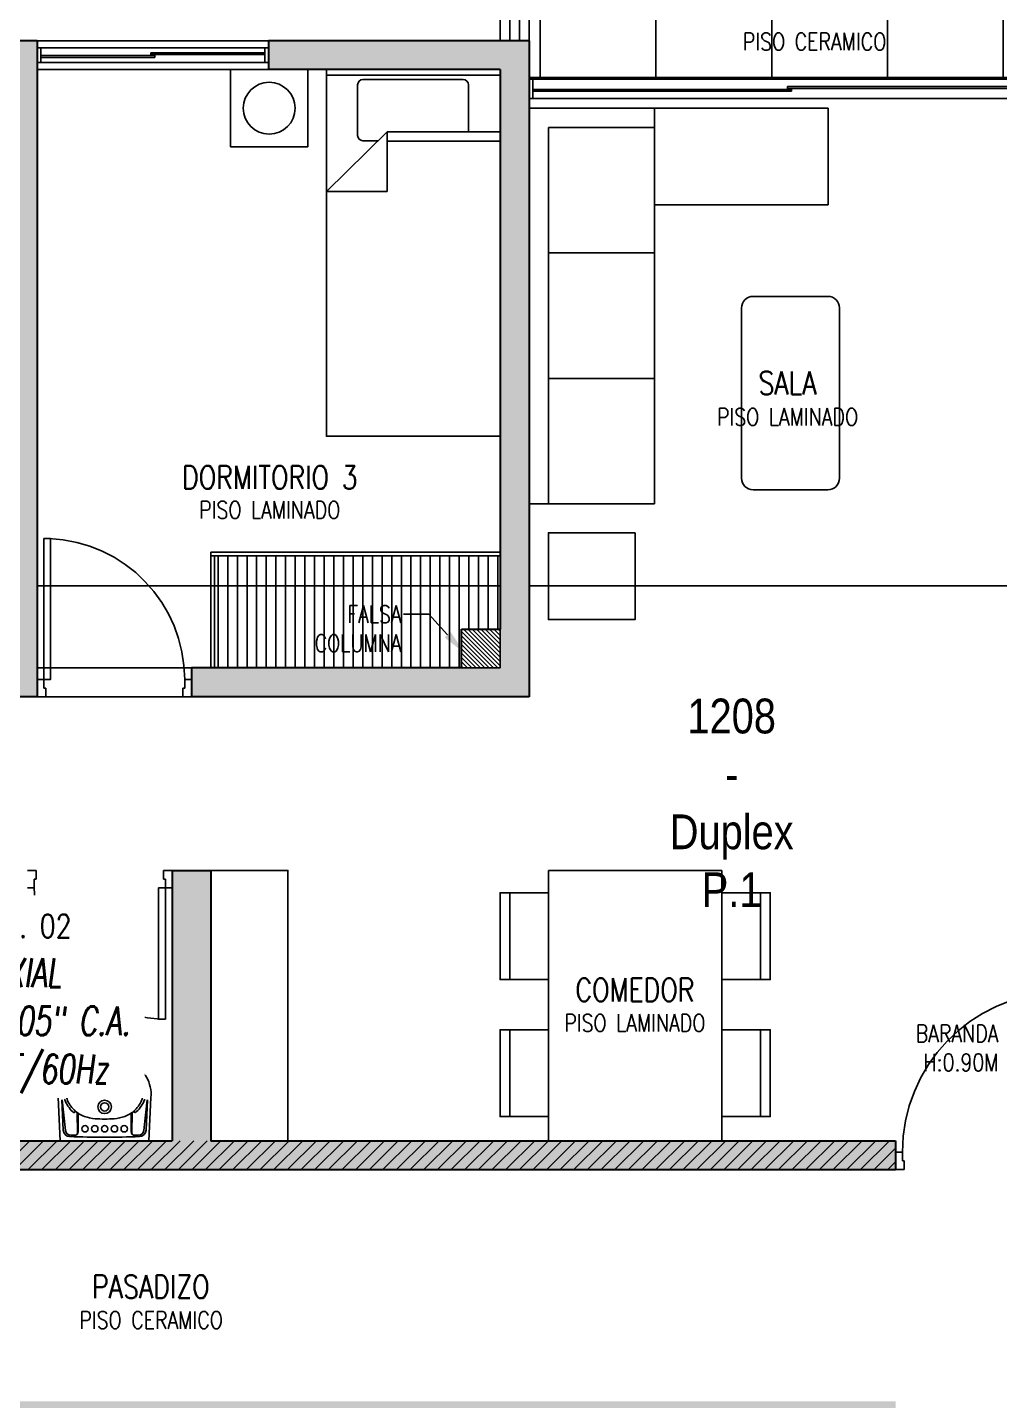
# Model space of a CAD drawing. Header units: millimetres. Extents: x 98 to 155, y -181 to 127.
# Drawn here: x 134.14 to 139.18, y -27.08 to -19.96 of the extents above; entities that cross this region are included whole.
import ezdxf
from ezdxf import colors
from ezdxf.entities.mleader import LeaderData, LeaderLine
from ezdxf.enums import TextEntityAlignment as Align
from ezdxf.math import Vec2, Vec3

# ---------------------------------------------------------------- set-up
doc = ezdxf.new("R2010")
doc.units = ezdxf.units.MM
doc.header["$LTSCALE"] = 15
doc.linetypes.add('HIDDEN2', pattern=[0.1875, 0.125, -0.0625])
doc.linetypes.add('X-REF_DP_Arquitectura$0$HIDDEN', pattern=[0.375, 0.25, -0.125])
doc.layers.get('0').update_dxf_attribs({"color": 250})
for name, color, linetype in [('A-BARANDAS', 250, 'Continuous'), ('A-HATCH', 250, 'Continuous'), ('A-MOBILIARIO', 250, 'Continuous'), ('A-MURO BAJO', 250, 'Continuous'), ('A-NUMERACIONDEP', 251, 'Continuous'), ('A-PROYECCIONES INT.', 250, 'HIDDEN2'), ('A-SANITARIOS', 250, 'Continuous'), ('A-TEXTO-ACABADO PISO', 250, 'Continuous'), ('A_50_TextoAmbiente', 252, 'Continuous'), ('A_50_TextoIndicaciones', 250, 'Continuous'), ('A_50_Vigas', 250, 'X-REF_DP_Arquitectura$0$HIDDEN'), ('A_60_HatchEstructuras', 250, 'Continuous'), ('DLP_MOBILIARIO FIJO', 250, 'Continuous'), ('L6 Linea fina', 141, 'Continuous'), ('MURO CF 60', 250, 'Continuous')]:
    doc.layers.add(name, color=color, linetype=linetype)
doc.layers.add('A-MUROS', color=252, linetype='Continuous', lineweight=30)
doc.layers.add('A_20_Estructuras', color=250, linetype='Continuous', lineweight=18)
doc.styles.add('JNV ING', font='romans.shx', dxfattribs={"width": 0.7, "oblique": 8, "height": 0.15})
doc.styles.add('R80', font='ARIALN.TTF', dxfattribs={"height": 2.03})
doc.styles.add('ROMANS', font='romans.shx', dxfattribs={"width": 0.8})
doc.styles.add('TXT_COTAS', font='romans.shx', dxfattribs={"width": 0.8})

# ---------------------------------------------------------------- blocks, each defined once
blk = doc.blocks.new('EF-P112')
at = {"layer": 'A_60_HatchEstructuras'}
h = blk.add_hatch(color=256, dxfattribs=at)
h.dxf.hatch_style = 1
h.paths.add_polyline_path([(-17.1, -3.725), (-18.7, -3.725), (-18.7, -0.625), (-17.5, -0.625), (-17.5, -0.475), (-18.85, -0.475), (-18.85, -3.875), (-17.1, -3.875)])
h.paths.add_polyline_path([(-16.15, -0.475), (-16.3, -0.475), (-16.3, -3.875), (-16.15, -3.875)])
h.paths.add_polyline_path([(-13.6, -0.475), (-14.95, -0.475), (-14.95, -0.625), (-13.75, -0.625), (-13.75, -3.725), (-15.35, -3.725), (-15.35, -3.875), (-13.6, -3.875)])
h = blk.add_hatch(color=256, dxfattribs=at)
h.dxf.hatch_style = 1
h.paths.add_polyline_path([(-19.25, -4.775), (-21.445, -4.775), (-21.445, -4.925), (-21.1, -4.925), (-21.1, -6.325), (-11.7, -6.325), (-11.7, -6.175), (-15.25, -6.175), (-15.25, -4.775), (-15.45, -4.775), (-15.45, -6.175), (-18.35, -6.175), (-18.35, -4.775), (-18.5, -4.775), (-18.5, -6.175), (-20.9, -6.175), (-20.9, -4.925), (-19.25, -4.925)])
h.paths.add_polyline_path([(-21.47, -7.675), (-18.95, -7.675), (-18.95, -9.075), (-18.8, -9.075), (-18.8, -7.675), (-15.45, -7.675), (-15.45, -9.075), (-15.25, -9.075), (-15.25, -7.675), (-11.7, -7.675), (-11.7, -7.525), (-21.67, -7.525), (-21.67, -9.075), (-19.7, -9.075), (-19.7, -8.925), (-21.47, -8.925)])
at = {"layer": 'A_20_Estructuras'}
for points in [[(-16.15, -0.475), (-16.3, -0.475), (-16.3, -3.875), (-16.15, -3.875)], [(-13.6, -0.475), (-14.95, -0.475), (-14.95, -0.625), (-13.75, -0.625), (-13.75, -3.725), (-15.35, -3.725), (-15.35, -3.875), (-13.6, -3.875)], [(-19.25, -4.775), (-21.445, -4.775), (-21.445, -4.925), (-21.1, -4.925), (-21.1, -6.325), (-11.7, -6.325), (-11.7, -6.175), (-15.25, -6.175), (-15.25, -4.775), (-15.45, -4.775), (-15.45, -6.175), (-18.35, -6.175), (-18.35, -4.775), (-18.5, -4.775), (-18.5, -6.175), (-20.9, -6.175), (-20.9, -4.925), (-19.25, -4.925)]]:
    blk.add_lwpolyline(points, close=True, dxfattribs=at)
at = {"layer": 'A_50_Vigas'}
for p, q in [((-16.15, -0.475), (-14.95, -0.475)), ((-16.15, -3.2999), (-13.75, -3.2999)), ((-13.6, -3.2999), (-10.8, -3.2999))]:
    blk.add_line(p, q, dxfattribs=at)
for points in [[(-13.75, -0.475), (-13.75, 0), (-10.8, 0)], [(-15.35, -3.725), (-16.15, -3.725)], [(-15.35, -3.875), (-16.15, -3.875)]]:
    blk.add_lwpolyline(points, dxfattribs=at)
blk = doc.blocks.new('BOWL-ITALGRIF_VARADERO_01')
for p, q in [((-0.2032, -0.1971), (-0.2208, -0.038)), ((0.2032, -0.1971), (0.2208, -0.038)), ((-0.1404, -0.2077), (-0.1424, -0.1083)), ((-0.1375, -0.205), (-0.1375, -0.1117)), ((0.1375, -0.205), (0.1375, -0.1117)), ((0.1404, -0.2077), (0.1424, -0.1083)), ((-0.1753, -0.222), (-0.1544, -0.222)), ((0.1753, -0.222), (0.1544, -0.222))]:
    blk.add_line(p, q)
for points in [[(-0.0917, 0.1589, -0.02989), (-0.0456, 0.1646, -0.007822), (0.0456, 0.1646, -0.02989), (0.0918, 0.1589, -0.091737), (0.1601, 0.1343, -0.112496), (0.2175, 0.0792, -0.147885), (0.2402, -0.0257), (0.23, -0.25), (-0.23, -0.25), (-0.2402, -0.0257, -0.147885), (-0.2175, 0.0792, -0.112496), (-0.1601, 0.1343, -0.091737)], [(-0.0496, -0.1363, -0.062677), (-0.1048, -0.1249, -0.110639), (-0.1576, -0.091, -0.120976), (-0.195, -0.0344, -0.061198), (-0.2, 0, -0.21707), (-0.1593, 0.092, -0.174983), (-0.0545, 0.1298, -0.010618), (0, 0.131, -0.010618), (0.0545, 0.1298, -0.174983), (0.1593, 0.092, -0.21707), (0.2, 0, -0.061198), (0.195, -0.0344, -0.120976), (0.1576, -0.091, -0.110639), (0.1048, -0.1249, -0.062677), (0.0496, -0.1363, -0.017583), (0, -0.138, -0.017583)]]:
    blk.add_lwpolyline(points, format="xyb", close=True)
for points in [[(-0.2216, -0.0381), (-0.2145, -0.1954, 0.390823), (-0.1807, -0.2288, 0.017524), (0.1807, -0.2288, 0.390823), (0.2145, -0.1954), (0.2216, -0.0381)], [(-0.2072, -0.035, 0.005), (-0.2064, -0.038, 0.121292), (-0.166, -0.0996, 0.007977), (-0.1624, -0.1031)], [(0.2072, -0.035, -0.005), (0.2064, -0.038, -0.121292), (0.166, -0.0996, -0.007977), (0.1624, -0.1031)]]:
    blk.add_lwpolyline(points, format="xyb")
for centre, radius in [((0, -0.075), 0.035), ((0, -0.075), 0.0215), ((-0.1015, -0.1885), 0.0165), ((-0.051, -0.1885), 0.0165), ((0, -0.1885), 0.0165), ((0.051, -0.1885), 0.0165), ((0.1015, -0.1885), 0.0165)]:
    blk.add_circle(centre, radius)
for centre, radius, start, end in [((-0.1583, -0.0987), 0.006, 226.64309, 46.64309), ((-0.1404, -0.1083), 0.002, 54.36186, 181.13739), ((-0.1355, -0.1117), 0.002, 56.71088, 180), ((0.1048, -0.1249), 9.094947017729287e-16, 0, 217.6714), ((0.1355, -0.1117), 0.002, 0, 123.28912), ((0.1404, -0.1083), 0.002, 358.86261, 125.63814), ((0.1583, -0.0987), 0.006, 133.35691, 313.35691), ((-0.1753, -0.194), 0.028, 186.31112, 270), ((-0.1545, -0.205), 0.017, 270, 0), ((-0.1544, -0.208), 0.014, 270, 1.13739), ((0.1545, -0.205), 0.017, 180, 270), ((0.1544, -0.208), 0.014, 178.86261, 270), ((0.1753, -0.194), 0.028, 270, 353.68888)]:
    blk.add_arc(centre, radius, start, end)
blk = doc.blocks.new('A$C72FD42DB')
for p, q in [((0.3255, 1.4, 0), (1.2255, 1.4, 0)), ((0.3255, 0), (0.3255, 1.4, 0)), ((1.2255, 0), (1.2255, 1.4, 0)), ((0.3255, 0), (1.2255, 0))]:
    blk.add_line(p, q)
for points in [[(0.3255, 1.285), (0.0755, 1.285), (0.0755, 0.835), (0.3255, 0.835)], [(0.1255, 1.285), (0.1255, 0.835)], [(1.2255, 1.285), (1.4755, 1.285), (1.4755, 0.835), (1.2255, 0.835)], [(1.4255, 1.285), (1.4255, 0.835)], [(0.3255, 0.125), (0.0755, 0.125), (0.0755, 0.575), (0.3255, 0.575)], [(0.1255, 0.125), (0.1255, 0.575)], [(1.2255, 0.125), (1.4755, 0.125), (1.4755, 0.575), (1.2255, 0.575)], [(1.4255, 0.125), (1.4255, 0.575)]]:
    blk.add_lwpolyline(points)
blk = doc.blocks.new('1 PLAZA')
for p, q in [((-0.2592, -0.0513), (0.2619, -0.0513)), ((-0.2859, -0.3221), (-0.2859, -0.0781)), ((0.2887, -0.0781), (0.2887, -0.3415)), ((-0.45, -0.3221), (0.1356, -0.3221)), ((0.45, -0.6318), (0.1356, -0.3221)), ((0.1356, -0.3221), (0.1356, -0.6318)), ((0.1356, -0.371), (-0.45, -0.371)), ((0.2619, -0.3683), (0.1825, -0.3683)), ((0.1356, -0.6318), (0.45, -0.6318))]:
    blk.add_line(p, q)
at = {"extrusion": (4.49068e-08, -3.60286e-08, 1), "elevation": 0}
blk.add_lwpolyline([(-0.45, -0.0287), (0.45, -0.0287), (0.45, 0), (-0.45, 0)], close=True, dxfattribs=at)
blk.add_lwpolyline([(-0.45, -1.9), (-0.45, -0.0287), (0.45, -0.0287), (0.45, -1.9)], close=True)
for centre, start, end in [((-0.2592, -0.0781), 90, 180), ((0.2619, -0.0781), 0, 90), ((0.2619, -0.3415), 270, 0)]:
    blk.add_arc(centre, 0.0267, start, end)
blk = doc.blocks.new('VELADOR')
blk.add_lwpolyline([(0, 0.4), (0, 0), (0.4, 0), (0.4, 0.4)], close=True)
blk.add_circle((0.2, 0.2), 0.1344)
blk = doc.blocks.new('*U144')
for p, q in [((0.01, 0.755), (0.01, 0.8)), ((0.1, 0.765), (0.1, 0.8)), ((0.055, 0.755), (0.01, 0.755)), ((0.1, 0.765), (0.055, 0.765)), ((0.055, 0.755), (0.055, 0.765)), ((0.055, 0.045), (0.01, 0.045)), ((0.01, 0.045), (0.01, 0)), ((0.055, 0.045), (0.055, 0.035)), ((0.1, 0.035), (0.055, 0.035)), ((0.1, 0.035), (0.1, 0))]:
    blk.add_line(p, q)
blk.add_lwpolyline([(0.83, 0.07), (0.83, 0.035), (0.1, 0.035), (0.1, 0.07)], close=True)
at = {"linetype": 'HIDDEN2'}
blk.add_arc((0.0996, 0.034), 0.731, 2.23015, 89.96723, dxfattribs=at)
blk = doc.blocks.new('VP.120')
at = {"layer": 'A-MURO BAJO'}
for p, q in [((0, 0), (1.2, 0)), ((0, -0.15), (1.2, -0.15))]:
    blk.add_line(p, q, dxfattribs=at)
at = {"layer": 'DLP_MOBILIARIO FIJO', "color": 251}
for p, q in [((0.02, -0.0375), (1.18, -0.0375)), ((1.18, -0.1125), (0.02, -0.1125))]:
    blk.add_line(p, q, dxfattribs=at)
at = {"layer": 'DLP_MOBILIARIO FIJO', "color": 6}
for points in [[(0, -0.1125), (0.02, -0.1125), (0.02, -0.0375), (0, -0.0375)], [(1.2, -0.1125), (1.18, -0.1125), (1.18, -0.0375), (1.2, -0.0375)]]:
    blk.add_lwpolyline(points, close=True, dxfattribs=at)
at = {"layer": 'DLP_MOBILIARIO FIJO', "elevation": 0}
for points in [[(0.61, -0.0625), (0.02, -0.0625), (0.02, -0.0725), (0.61, -0.0725)], [(0.59, -0.0875), (1.18, -0.0875), (1.18, -0.0775), (0.59, -0.0775)]]:
    blk.add_lwpolyline(points, close=True, dxfattribs=at)
blk = doc.blocks.new('*U146')
for p, q in [((0.01, 0.705), (0.01, 0.75)), ((0.1, 0.715), (0.055, 0.715)), ((0.055, 0.705), (0.055, 0.715)), ((0.1, 0.715), (0.1, 0.75)), ((0.055, 0.705), (0.01, 0.705)), ((0.055, 0.045), (0.01, 0.045)), ((0.01, 0.045), (0.01, 0)), ((0.055, 0.045), (0.055, 0.035)), ((0.1, 0.035), (0.055, 0.035)), ((0.1, 0.035), (0.1, 0))]:
    blk.add_line(p, q)
blk.add_lwpolyline([(0.78, 0.07), (0.78, 0.035), (0.1, 0.035), (0.1, 0.07)], close=True)
at = {"linetype": 'HIDDEN2'}
blk.add_arc((0.0996, 0.0341), 0.6809, 2.23015, 89.96723, dxfattribs=at)
blk = doc.blocks.new('*U145')
for p, q in [((0.01, 0.855), (0.01, 0.9)), ((0.055, 0.855), (0.01, 0.855)), ((0.1, 0.865), (0.055, 0.865)), ((0.055, 0.855), (0.055, 0.865)), ((0.1, 0.865), (0.1, 0.9)), ((0.055, 0.045), (0.01, 0.045)), ((0.01, 0.045), (0.01, 0)), ((0.055, 0.045), (0.055, 0.035)), ((0.1, 0.035), (0.055, 0.035)), ((0.1, 0.035), (0.1, 0))]:
    blk.add_line(p, q)
blk.add_lwpolyline([(0.93, 0.07), (0.93, 0.035), (0.1, 0.035), (0.1, 0.07)], close=True)
at = {"linetype": 'HIDDEN2'}
blk.add_arc((0.0995, 0.0339), 0.8311, 2.23015, 89.96723, dxfattribs=at)
blk = doc.blocks.new('SOFA SEC')
for p, q in [((0, 0.65), (0.1, 0.65)), ((0.1, 0.65), (0.1, 0.1)), ((0.5, 0.65), (0.1, 0.65)), ((0.75, 0.65), (0.75, 0.1)), ((1.4, 0.65), (1.4, 0.1)), ((0.1, 0.1), (2.05, 0.1))]:
    blk.add_line(p, q)
blk.add_lwpolyline([(0.5, 1.55), (0.5, 0.65), (2.05, 0.65), (2.05, 0), (0, 0), (0, 1.55)], close=True)
blk = doc.blocks.new('MESA CENTRO')
for p, q in [((-0.1937, 0), (0.1937, 0)), ((-0.2537, -0.9421), (-0.2537, -0.06)), ((0.2537, -0.06), (0.2537, -0.9421)), ((0.1937, -1.0021), (-0.1937, -1.0021))]:
    blk.add_line(p, q)
for centre, start, end in [((-0.1937, -0.06), 90, 180), ((0.1937, -0.06), 0, 90), ((-0.1937, -0.9421), 180, 270), ((0.1937, -0.9421), 270, 0)]:
    blk.add_arc(centre, 0.06, start, end)
blk = doc.blocks.new('DPTO 75_D1')
at = {"layer": 'A-HATCH'}
h = blk.add_hatch(dxfattribs=at)
h.set_pattern_fill('_USER', color=256, scale=0.6, double=1, pattern_type=0)
h.set_pattern_definition([(0, (-7e-06, 6.175), (0, 0.6), []), (90, (-7e-06, 6.175), (-0.6, 4e-17), [])])
h.paths.add_polyline_path([(2.8, 6.175), (2.8, 5.65), (0, 5.65), (0, 6.175)])
h = blk.add_hatch(dxfattribs=at)
h.set_pattern_fill('ANSI31', color=256, scale=0.005)
h.set_pattern_definition([(45, (8.629694, -51.797116), (-0.01122532, 0.01122532), [])])
h.paths.add_polyline_path([(2.95, 2.8), (3.15, 2.8), (3.15, 2.6), (2.95, 2.6)])
at = {"layer": 'DLP_MOBILIARIO FIJO'}
h = blk.add_hatch(dxfattribs=at)
h.set_pattern_fill('_USER', color=256, scale=0.05, angle=270, pattern_type=0)
h.set_pattern_definition([(270, (-36.53, -17.095035), (0.05, -9e-18), [])])
h.paths.add_polyline_path([(4.43, 3.18), (4.43, 2.6), (3.15, 2.6), (3.15, 2.8), (2.95, 2.8), (2.95, 3.18)])
at = {"layer": 'A-BARANDAS', "elevation": 0}
for points in [[(0, 6.275), (2.9, 6.275), (2.9, 5.85)], [(0, 6.225), (2.85, 6.225), (2.85, 5.85)]]:
    blk.add_lwpolyline(points, dxfattribs=at)
at = {"layer": 'A-MOBILIARIO', "elevation": 0}
blk.add_lwpolyline([(2.25, 3.3), (2.25, 2.85), (2.7, 2.85), (2.7, 3.3)], close=True, dxfattribs=at)
at = {"layer": 'A-MURO BAJO'}
for p, q in [((2.95, 6.325), (2.95, 5.85)), ((0.02, 5.65, 0), (2.78, 5.65, 0)), ((2.78, 5.55, 0), (0.02, 5.55, 0))]:
    blk.add_line(p, q, dxfattribs=at)
at = {"layer": 'A-MURO BAJO', "elevation": 0}
blk.add_lwpolyline([(0, 6.175), (2.8, 6.175), (2.8, 5.85)], dxfattribs=at)
blk.add_lwpolyline([(4.45, 1.55), (4.05, 1.55), (4.05, 0.15), (4.45, 0.15)], close=True, dxfattribs=at)
at = {"layer": 'A-MUROS'}
for p, q in [((2.8, 5.85), (2.8, 2.45)), ((2.8, 5.85), (4.15, 5.85)), ((4.15, 5.85), (4.15, 5.7)), ((5.35, 5.85), (5.35, 2.45)), ((5.35, 5.85), (5.5, 5.85)), ((2.95, 5.7), (2.95, 2.8)), ((2.95, 5.7), (4.15, 5.7)), ((3.15, 2.8), (2.95, 2.8)), ((3.15, 2.6), (3.15, 2.8)), ((3.15, 2.6), (4.55, 2.6)), ((4.55, 2.6), (4.55, 2.45)), ((2.8, 2.45), (4.55, 2.45)), ((5.35, 2.45), (5.5, 2.45)), ((4.65, 1.55), (4.45, 1.55)), ((4.45, 1.55), (4.45, 0.15)), ((4.65, 1.55), (4.65, 0.15)), ((4.45, 0.15), (0.9, 0.15)), ((0.9, 0.15), (0.9, 0)), ((7.05, 0.15), (4.65, 0.15)), ((10.3, 0), (0.9, 0))]:
    blk.add_line(p, q, dxfattribs=at)
at = {"layer": 'A-PROYECCIONES INT.'}
blk.add_line((7.05, 0.55), (4.65, 0.55), dxfattribs=at)
at = {"layer": 'DLP_MOBILIARIO FIJO', "elevation": 0}
for points in [[(2.8, 5.55), (2.78, 5.55), (2.78, 5.65), (2.8, 5.65)], [(1.46, 5.6125), (0.02, 5.6125), (0.02, 5.6025), (1.46, 5.6025)], [(1.44, 5.5875), (2.78, 5.5875), (2.78, 5.5975), (1.44, 5.5975)], [(4.45, 3.2), (4.45, 3.18), (2.95, 3.18), (2.95, 3.2)], [(4.43, 2.6), (4.45, 2.6), (4.45, 3.18), (4.43, 3.18)]]:
    blk.add_lwpolyline(points, close=True, dxfattribs=at)
at = {"layer": 'DLP_MOBILIARIO FIJO'}
blk.add_lwpolyline([(2.95, 2.6), (4.43, 2.6), (4.43, 3.18), (2.95, 3.18)], close=True, dxfattribs=at)
blk.add_blockref('VP.120', (4.15, 5.85, 0))
at = {"layer": 'A-MOBILIARIO', "extrusion": (-4.49068e-08, 3.60286e-08, 1)}
for name, p in [('1 PLAZA', (3.4, 5.7, 0)), ('VELADOR', (3.9471, 5.3, 0))]:
    blk.add_blockref(name, p, dxfattribs=at)
at = {"layer": 'A-MOBILIARIO'}
for name, p, xscale, rotation in [('SOFA SEC', (2.8, 5.5, 0), -1, 90.00043285210194), ('MESA CENTRO', (1.4447, 3.5229, 0), -0.9999999999999912, 180.0000225791111), ('*U145', (0, -0.01), -1.000000000000005, 270)]:
    blk.add_blockref(name, p, dxfattribs=dict(at, xscale=xscale, rotation=rotation))
for name, p, rotation in [('*U144', (5.35, 2.44, 0), 90), ('*U146', (4.65, 1.56, 0), 270)]:
    blk.add_blockref(name, p, dxfattribs=dict(at, rotation=rotation))
at = {"layer": 'A-MOBILIARIO', "xscale": -1}
blk.add_blockref('A$C72FD42DB', (3.0255, 0.15, 0), dxfattribs=at)
at = {"layer": 'A-SANITARIOS'}
blk.add_blockref('BOWL-ITALGRIF_VARADERO_01', (5, 0.4, 0), dxfattribs=at)
blk = doc.blocks.new('_Dot')
at = {"color": 0, "linetype": 'ByBlock', "lineweight": -2}
blk.add_line((-0.5, 0), (-1, 0), dxfattribs=at)
at = {"color": 0, "linetype": 'ByBlock', "const_width": 0.5}
blk.add_lwpolyline([(-0.25, 0, 1), (0.25, 0, 1)], format="xyb", close=True, dxfattribs=at)
blk = doc.blocks.new('Vent SSHH F1')
at = {"layer": 'L6 Linea fina'}
ml = blk.add_multileader_mtext('Standard', dxfattribs=at)
ml.set_content('{\\LEA-01}\\PEXTRACTOR AXIAL\\P100 CFM Y 0.05" C.A.\\P18W/220V/1F/60Hz', color=12, style='JNV ING')
ml.set_leader_properties(color=256, linetype='ByLayer', lineweight=-1)
ml.build(insert=Vec2(0, 0))
ml.multileader.update_dxf_attribs({"dogleg_length": 0.05, "arrow_head_size": 0.15})
ctx = ml.context
ctx.base_point, ctx.char_height, ctx.arrow_head_size, ctx.landing_gap_size, ctx.plane_origin = Vec3(28.2868, -0.6286, 0), 0.15, 0.15, 0.07, Vec3(30.6939, -1.2311, 0)
notes = []
notes.append((ctx, [(1, (1, 1, 0), (28.2368, -0.6286, 0), (1, 0), 0.05, [(0, [(27.7754, -0.9059, 0)], 0, [])])]))
ctx.mtext.insert, ctx.mtext.flow_direction = Vec3(28.3568, -0.5286, 0), 5
ctx.mtext.has_bg_fill, ctx.mtext.bg_color, ctx.mtext.bg_scale_factor, ctx.mtext.bg_transparency, ctx.mtext.use_window_bg_color = 1, -1027028792, 1.5, 0, 1
for ctx, leaders in notes:
    for number, flags, end, landing, length, lines in leaders:
        leader = LeaderData()
        leader.index, (leader.has_last_leader_line, leader.has_dogleg_vector, leader.attachment_direction) = number, flags
        leader.last_leader_point, leader.dogleg_vector, leader.dogleg_length = Vec3(end), Vec3(landing), length
        for number, points, colour, breaks in lines:
            line = LeaderLine()
            line.index, line.vertices, line.color, line.breaks = number, Vec3.list(points), colors.encode_raw_color(colour), breaks
            leader.lines.append(line)
        ctx.leaders.append(leader)

msp = doc.modelspace()

# ---------------------------------------------------------------- block references
msp.add_blockref('EF-P112', (150.3419, -19.5586))

# ---------------------------------------------------------------- texts
at = {"layer": 'A-TEXTO-ACABADO PISO', "insert": (134.7832, -26.6181, 0), "char_height": 0.09, "attachment_point": 2, "rotation": 359.99998, "style": 'ROMANS'}
msp.add_mtext_dynamic_manual_height_columns('PISO CERAMICO', width=1.20225, gutter_width=12.5, heights=[0], dxfattribs=at)
at = {"layer": 'A_50_TextoAmbiente', "style": 'ROMANS', "width": 0.8}
msp.add_text('PASADIZO', height=0.12, dxfattribs=at).set_placement((134.7817, -26.5502), align=Align.CENTER)

# ---------------------------------------------------------------- next in the draw order: block references
at = {"xscale": -1}
msp.add_blockref('DPTO 75_D1', (139.5419, -25.8834), dxfattribs=at)

# ---------------------------------------------------------------- next in the draw order: hatches: boundary and pattern name
at = {"layer": 'MURO CF 60'}
h = msp.add_hatch(dxfattribs=at)
h.set_pattern_fill('_USER', color=256, scale=0.05, angle=45, pattern_type=0)
h.set_pattern_definition([(45, (128.671876, -2.083635), (-0.03535534, 0.03535534), [])])
h.paths.add_polyline_path([(132.4919, -25.8834), (138.6419, -25.8834), (138.6419, -25.7334), (132.4919, -25.7334)])

# ---------------------------------------------------------------- next in the draw order: texts
at = {"layer": 'A-TEXTO-ACABADO PISO', "char_height": 0.09, "attachment_point": 2, "style": 'ROMANS'}
for s, width, insert in [('PISO CERAMICO', 1.20225, (138.2221, -19.9934)), ('PISO LAMINADO', 1.034523, (138.082, -21.9382, 0)), ('PISO LAMINADO', 1.20225, (135.3981, -22.4198)), ('PISO CERAMICO', 1.20225, (134.1478, -24.7391)), ('PISO LAMINADO', 1.20225, (137.2906, -25.0784))]:
    msp.add_mtext_dynamic_manual_height_columns(s, width=width, gutter_width=12.5, heights=[0], dxfattribs=dict(at, insert=insert))
at = {"layer": 'A_50_TextoAmbiente', "style": 'ROMANS', "width": 0.8}
for s, p in [('SALA', (138.0819, -21.8669, 0)), ('DORMITORIO 3', (135.3983, -22.3565)), ('SH. 02', (134.1481, -24.6817)), ('COMEDOR', (137.2907, -25.0117))]:
    msp.add_text(s, height=0.12, dxfattribs=at).set_placement(p, align=Align.CENTER)

# ---------------------------------------------------------------- next in the draw order: leaders
at = {"layer": 'A-NUMERACIONDEP'}
ml = msp.add_multileader_mtext('Standard', dxfattribs=at)
ml.set_content('1208 - Duplex P.1', color=256, style='R80')
ml.set_leader_properties(color=256)
ml.set_arrow_properties(name='DOT')
ml.build(insert=Vec2(0, 0))
ml.multileader.update_dxf_attribs({"leader_type": 0, "has_text_frame": 1, "text_left_attachment_type": 2, "text_right_attachment_type": 2, "dogleg_length": 0.36, "arrow_head_size": 0.06, "scale": 0.06})
ctx = ml.context
ctx.base_point, ctx.scale, ctx.char_height, ctx.arrow_head_size, ctx.landing_gap_size, ctx.plane_origin = Vec3(136.9371, -23.5583), 0.06, 0.18, 0.06, 0.06, Vec3(136.8844, -23.5627)
ctx.left_attachment, ctx.right_attachment, ctx.text_align_type = 2, 2, 1
notes = []
notes.append((ctx, [(0, (1, 1, 0), (138.7392, -23.5583), (-1, 0), 0.0917, [(0, [(139.0257, -23.2094)], 0, [])])]))
ctx.mtext.insert, ctx.mtext.width, ctx.mtext.alignment, ctx.mtext.flow_direction = Vec3(137.7923, -23.4429), 1.909666, 2, 5
at = {"layer": 'A_50_TextoIndicaciones'}
ml = msp.add_multileader_mtext('Standard', dxfattribs=at)
ml.set_content('FALSA COLUMNA', color=256, style='ROMANS')
ml.set_leader_properties(color=7)
ml.build(insert=Vec2(0, 0))
ml.multileader.update_dxf_attribs({"dogleg_length": 1.3073, "arrow_head_size": 0.13, "scale": 0.1})
ctx = ml.context
ctx.base_point, ctx.scale, ctx.char_height, ctx.arrow_head_size, ctx.landing_gap_size, ctx.plane_origin = Vec3(135.5843, -23.0058), 0.1, 0.09, 0.13, 0.01, Vec3(136.3058, -22.0225)
ctx.text_align_type = 2
notes.append((ctx, [(0, (1, 1, 0), (136.2219, -23.0058), (-1, 0), 0.1307, [(0, [(136.408, -23.2069)], 0, [])])]))
ctx.mtext.insert, ctx.mtext.width, ctx.mtext.defined_height, ctx.mtext.alignment, ctx.mtext.flow_direction = Vec3(136.0812, -22.9608), 0.532149, 0.5349, 3, 5
ml = msp.add_multileader_mtext('Standard', dxfattribs=at)
ml.set_content('\\pxsm1;BARANDA \\P\\pt16;H:0.90M', color=256, style='TXT_COTAS')
ml.set_leader_properties(color=256)
ml.build(insert=Vec2(0, 0))
ml.multileader.update_dxf_attribs({"dogleg_length": 0.05, "arrow_head_size": 0.07})
ctx = ml.context
ctx.base_point, ctx.char_height, ctx.arrow_head_size, ctx.landing_gap_size, ctx.plane_origin = Vec3(138.6661, -25.1778), 0.09, 0.07, 0.05, Vec3(139.8822, -24.737)
ctx.text_align_type = 2
notes.append((ctx, [(0, (1, 1, 0), (139.7324, -25.1778), (-1, 0), 0.5069, [(0, [(139.9183, -24.9898)], 0, [])])]))
ctx.mtext.insert, ctx.mtext.width, ctx.mtext.defined_height, ctx.mtext.alignment, ctx.mtext.flow_direction = Vec3(139.1755, -25.1328), 1.149951, 0.8046, 3, 5
for ctx, leaders in notes:
    for number, flags, end, landing, length, lines in leaders:
        leader = LeaderData()
        leader.index, (leader.has_last_leader_line, leader.has_dogleg_vector, leader.attachment_direction) = number, flags
        leader.last_leader_point, leader.dogleg_vector, leader.dogleg_length = Vec3(end), Vec3(landing), length
        for number, points, colour, breaks in lines:
            line = LeaderLine()
            line.index, line.vertices, line.color, line.breaks = number, Vec3.list(points), colors.encode_raw_color(colour), breaks
            leader.lines.append(line)
        ctx.leaders.append(leader)

# ---------------------------------------------------------------- next in the draw order: block references
at = {"layer": 'L6 Linea fina'}
msp.add_blockref('Vent SSHH F1', (104.7419, -24.0086), dxfattribs=at)

doc.saveas('drawing.dxf')
